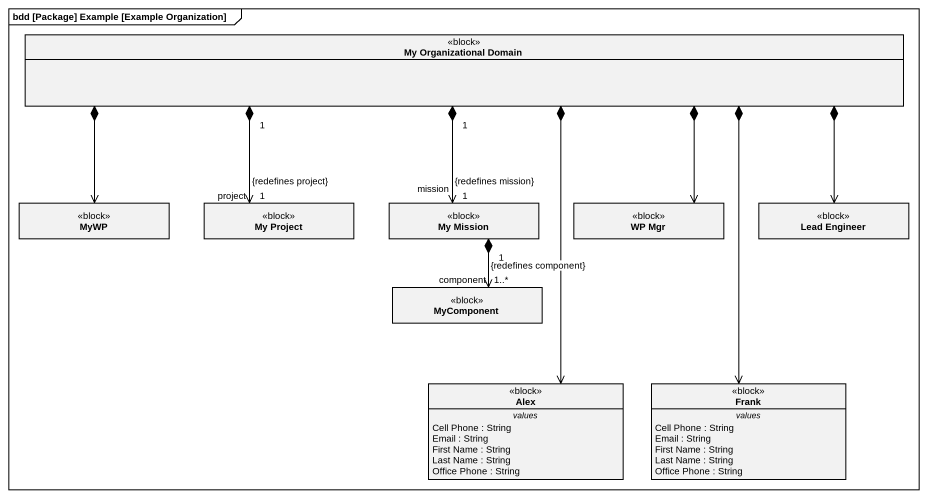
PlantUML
@startuml
mainframe bdd [Package] Example [Example Organization]
hide circle
hide empty members
class "My Organizational Domain" as My_Organizational_Domain <<block>>
class MyWP <<block>>
class "My Project" as My_Project <<block>>
class "My Mission" as My_Mission <<block>>
class "WP Mgr" as WP_Mgr <<block>>
class "Lead Engineer" as Lead_Engineer <<block>>
class MyComponent <<block>>
class Alex <<block>> {
  -- values --
  Cell Phone : String
  Email : String
  First Name : String
  Last Name : String
  Office Phone : String
}
class Frank <<block>> {
  -- values --
  Cell Phone : String
  Email : String
  First Name : String
  Last Name : String
  Office Phone : String
}
My_Organizational_Domain "1" *--> "project\n1\n{redefines project}" My_Project
My_Organizational_Domain "1" *--> "mission\n1\n{redefines mission}" My_Mission
MyWP <-right-* My_Organizational_Domain
My_Mission "1" *--> "component\n1..*\n{redefines component}" MyComponent
WP_Mgr <-up-* My_Organizational_Domain
Lead_Engineer <-left-* My_Organizational_Domain
Alex <-up-* My_Organizational_Domain
Frank <-up-* My_Organizational_Domain
@enduml
